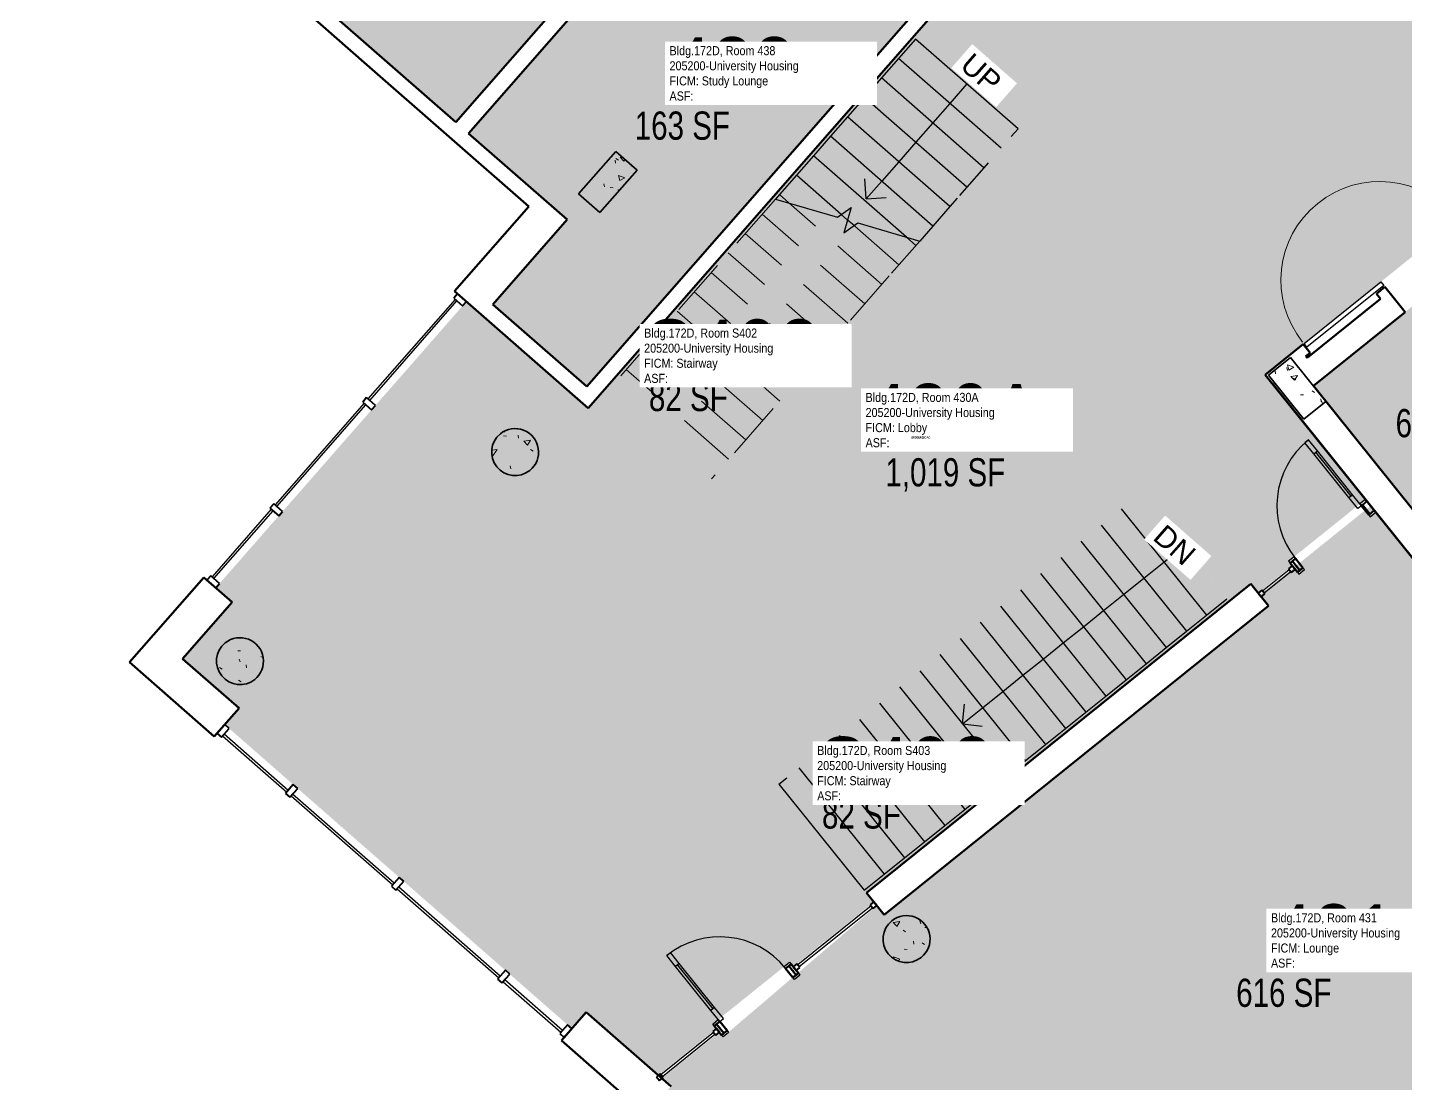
# Model space of a CAD drawing. Header units: inches. Extents: x 69237155 to 69239788, y 27657308 to 27659623.
# Drawn here: x 69237900 to 69238487, y 27658069 to 27658518 of the extents above; entities that cross this region are included whole.
import ezdxf
from ezdxf.enums import TextEntityAlignment as Align

# ---------------------------------------------------------------- set-up
doc = ezdxf.new("R2010")
doc.units = ezdxf.units.IN
doc.header["$LTSCALE"] = 100
doc.header["$MEASUREMENT"] = 0
doc.linetypes.add('DASHED2', pattern=[0.375, 0.25, -0.125])
for name, color, linetype in [('A-COLS', 5, 'CONTINUOUS'), ('A-DOOR', 2, 'CONTINUOUS'), ('A-FLOR', 3, 'CONTINUOUS'), ('A-GLAZ', 1, 'CONTINUOUS'), ('A-IDEN-RNUM', 7, 'CONTINUOUS'), ('A-IDEN-SNUM', 4, 'CONTINUOUS'), ('A-IDEN-VNUM', 4, 'CONTINUOUS'), ('A-WALL', 5, 'CONTINUOUS'), ('AREA-TEXT', 3, 'CONTINUOUS'), ('Rooms-Category-Color', 7, 'CONTINUOUS'), ('Rooms-College-Color', 7, 'CONTINUOUS'), ('Rooms-Department-Color', 7, 'CONTINUOUS'), ('Rooms-Division-Color', 7, 'CONTINUOUS'), ('Rooms-Information', 7, 'CONTINUOUS')]:
    doc.layers.add(name, color=color, linetype=linetype)
doc.styles.add('Arial', font='arial.ttf')
doc.styles.add('CP_AREA', font='arial.ttf', dxfattribs={"height": 15})
doc.styles.add('CP_ROOMSNUMBER', font='arial.ttf', dxfattribs={"height": 1})
doc.styles.add('CP_ROOMVNUMBER', font='arial.ttf', dxfattribs={"width": 0.85, "height": 0.075})

# ---------------------------------------------------------------- blocks, each defined once
blk = doc.blocks.new('ELEVATOR FIRE DOOR - 3_-6_ x 7_-0_-4799499-LEVEL 4')
at = {"layer": 'A-DOOR', "color": 7}
for p, q in [((20.93, -0.12), (62.93, -0.12)), ((20.93, -2.12), (20.93, -0.12)), ((62.93, -2.12), (20.93, -2.12)), ((62.93, -0.12), (62.93, -2.12))]:
    blk.add_line(p, q, dxfattribs=at)
at = {"layer": 'A-DOOR', "lineweight": 5}
blk.add_arc((21, -3), 42, 180, 0, dxfattribs=at)

msp = doc.modelspace()

# ---------------------------------------------------------------- hatches: boundary and pattern name
at = {"layer": 'A-COLS', "lineweight": 5}
h = msp.add_hatch(dxfattribs=at)
h.set_pattern_fill('FP_9', color=256, angle=-41.2071, style=0, pattern_type=2)
h.set_pattern_definition([(8.793, (69237985.663, 27658391.619), (19.1337, -19.9577), [2.88, -31.68]), (313.793, (69237985.663, 27658391.62), (15.02, 25.2405), [2.304, -25.344]), (59.244, (69237987.258, 27658389.956), (34.154, 5.282), [2.448, -26.924]), (4.977, (69237990.723, 27658397.397), (26.6445, -31.78), [4.32, -47.52]), (55.43, (69237992.943, 27658394.75), (51.644, 4.498), [3.671, -40.386]), (309.977, (69237990.723, 27658397.397), (51.645, 4.498), [3.456, -38.016]), (339.793, (69237992.347, 27658393.423), (7.059, -26.7316), [2.88, -31.68]), (284.793, (69237992.347, 27658393.423), (25.3737, 14.794), [2.304, -25.344]), (30.244, (69237992.935, 27658391.194), (32.4325, -11.9383), [2.448, -26.924]), (356.293, (69237985.6635, 27658391.619), (8.77226, 9.3093), [1.267, -23.77, 1.267, -24.461, -25.44]), (356.293, (69237985.6635, 27658391.619), (8.77226, 9.3093), [-50.765, 1.267, -24.173]), (326.293, (69237985.663, 27658391.619), (17.5771, 4.7394), [1.267, -13.402, 1.267, -23.194, -9.696]), (326.293, (69237985.663, 27658391.619), (17.5771, 4.7394), [-39.13, 1.267, -8.429]), (286.293, (69237979.221, 27658397.26), (14.85184, -14.15585), [1.267, -8.333, 1.267, -28.685, -39.744]), (286.293, (69237979.221, 27658397.26), (14.85184, -14.15585), [-39.552, 1.267, -38.477]), (276.293, (69237976.332, 27658399.79), (19.3809, -11.8611), [1.267, -11.213, 1.267, -18.624, -28.224]), (276.293, (69237976.332, 27658399.79), (19.3809, -11.8611), [-32.371, 1.267, -26.957])])
h.paths.add_polyline_path([(69238143.74, 27658439.69), (69238159.56, 27658457.75), (69238150.53, 27658465.65), (69238134.72, 27658447.6)], flags=0)
h = msp.add_hatch(dxfattribs=at)
h.set_pattern_fill('FP_34', color=256, angle=38.75025, style=0, pattern_type=2)
h.set_pattern_definition([(8.793, (69237985.663, 27658391.619), (19.1338, -19.9576), [2.88, -31.68]), (313.793, (69237985.663, 27658391.62), (15.02, 25.2406), [2.304, -25.344]), (59.244, (69237987.257, 27658389.955), (34.1539, 5.2824), [2.448, -26.924]), (4.977, (69237990.723, 27658397.396), (26.6447, -31.7801), [4.32, -47.52]), (55.428, (69237992.943, 27658394.748), (51.6444, 4.497), [3.671, -40.386]), (309.977, (69237990.723, 27658397.396), (51.6445, 4.498), [3.456, -38.016]), (339.793, (69237992.347, 27658393.422), (7.0592, -26.7316), [2.88, -31.68]), (284.793, (69237992.347, 27658393.422), (25.3736, 14.794), [2.304, -25.344]), (30.244, (69237992.935, 27658391.195), (32.4326, -11.938), [2.448, -26.924]), (356.2933, (69237985.663, 27658391.619), (8.7722, 9.30935), [1.267, -23.77, 1.267, -24.461, -25.44]), (356.2933, (69237985.663, 27658391.619), (8.7722, 9.30935), [-50.765, 1.267, -24.173]), (326.2933, (69237985.663, 27658391.619), (17.57706, 4.7395), [1.267, -13.402, 1.267, -23.194, -9.696]), (326.2933, (69237985.663, 27658391.619), (17.57706, 4.7395), [-39.13, 1.267, -8.429]), (286.2933, (69237979.221, 27658397.26), (14.85193, -14.15576), [1.267, -8.333, 1.267, -28.685, -39.744]), (286.2933, (69237979.221, 27658397.26), (14.85193, -14.15576), [-39.552, 1.267, -38.477]), (276.2933, (69237976.332, 27658399.79), (19.38096, -11.861), [1.267, -11.213, 1.267, -18.624, -28.224]), (276.2933, (69237976.332, 27658399.79), (19.38096, -11.861), [-32.371, 1.267, -26.957])])
h.paths.add_polyline_path([(69238443.42, 27658351.74), (69238452.78, 27658359.25), (69238437.76, 27658377.97), (69238428.4, 27658370.46), (69238436.61, 27658360.23)], flags=0)
h = msp.add_hatch(dxfattribs=at)
h.set_pattern_fill('FP_32', color=256, angle=-51.2071, style=0, pattern_type=2)
h.set_pattern_definition([(8.793, (69237985.663, 27658391.618), (19.1337, -19.9577), [2.88, -31.68]), (313.793, (69237985.663, 27658391.618), (15.02, 25.2405), [2.304, -25.344]), (59.244, (69237987.257, 27658389.955), (34.154, 5.282), [2.448, -26.924]), (4.977, (69237990.723, 27658397.396), (26.6445, -31.78), [4.32, -47.52]), (55.43, (69237992.943, 27658394.748), (51.644, 4.498), [3.671, -40.386]), (309.977, (69237990.723, 27658397.396), (51.645, 4.498), [3.456, -38.016]), (339.793, (69237992.347, 27658393.422), (7.059, -26.7316), [2.88, -31.68]), (284.793, (69237992.347, 27658393.422), (25.374, 14.794), [2.304, -25.344]), (30.244, (69237992.936, 27658391.194), (32.4325, -11.9383), [2.448, -26.924]), (356.293, (69237985.663, 27658391.618), (8.77226, 9.3093), [1.267, -23.77, 1.267, -24.461, -25.44]), (356.293, (69237985.663, 27658391.618), (8.77226, 9.3093), [-50.765, 1.267, -24.173]), (326.293, (69237985.663, 27658391.618), (17.5771, 4.7394), [1.267, -13.402, 1.267, -23.194, -9.696]), (326.293, (69237985.663, 27658391.618), (17.5771, 4.7394), [-39.13, 1.267, -8.429]), (286.293, (69237979.22, 27658397.259), (14.85184, -14.15585), [1.267, -8.333, 1.267, -28.685, -39.744]), (286.293, (69237979.22, 27658397.259), (14.85184, -14.15585), [-39.552, 1.267, -38.477]), (276.293, (69237976.332, 27658399.79), (19.3809, -11.8611), [1.267, -11.213, 1.267, -18.624, -28.224]), (276.293, (69237976.332, 27658399.79), (19.3809, -11.8611), [-32.371, 1.267, -26.957])])
h.paths.add_polyline_path([(69238100.57, 27658330.65), (69238102.19, 27658329.32), (69238104.05, 27658328.37), (69238106.07, 27658327.82), (69238108.16, 27658327.7), (69238110.22, 27658328.02), (69238112.18, 27658328.76), (69238113.93, 27658329.9), (69238115.42, 27658331.37), (69238116.56, 27658333.12), (69238117.32, 27658335.07), (69238117.65, 27658337.13), (69238117.55, 27658339.22), (69238117.02, 27658341.24), (69238116.07, 27658343.11), (69238114.76, 27658344.74), (69238113.14, 27658346.06), (69238111.29, 27658347.01), (69238109.27, 27658347.56), (69238107.18, 27658347.68), (69238105.11, 27658347.36), (69238103.16, 27658346.62), (69238101.4, 27658345.49), (69238099.92, 27658344.01), (69238098.77, 27658342.26), (69238098.02, 27658340.31), (69238097.68, 27658338.25), (69238097.79, 27658336.16), (69238098.32, 27658334.14), (69238099.26, 27658332.27)], flags=0)
h = msp.add_hatch(dxfattribs=at)
h.set_pattern_fill('FP_24', color=256, angle=-51.2071, style=0, pattern_type=2)
h.set_pattern_definition([(8.793, (69237985.663, 27658391.619), (19.1337, -19.9577), [2.88, -31.68]), (313.793, (69237985.663, 27658391.62), (15.02, 25.2405), [2.304, -25.344]), (59.244, (69237987.258, 27658389.956), (34.154, 5.282), [2.448, -26.924]), (4.977, (69237990.723, 27658397.396), (26.6445, -31.78), [4.32, -47.52]), (55.43, (69237992.944, 27658394.75), (51.644, 4.498), [3.671, -40.386]), (309.977, (69237990.723, 27658397.396), (51.645, 4.498), [3.456, -38.016]), (339.793, (69237992.347, 27658393.422), (7.059, -26.7316), [2.88, -31.68]), (284.793, (69237992.347, 27658393.422), (25.3737, 14.794), [2.304, -25.344]), (30.244, (69237992.935, 27658391.194), (32.4325, -11.9383), [2.448, -26.924]), (356.293, (69237985.663, 27658391.619), (8.77226, 9.3093), [1.267, -23.77, 1.267, -24.461, -25.44]), (356.293, (69237985.663, 27658391.619), (8.77226, 9.3093), [-50.765, 1.267, -24.173]), (326.293, (69237985.663, 27658391.619), (17.5771, 4.7394), [1.267, -13.402, 1.267, -23.194, -9.696]), (326.293, (69237985.663, 27658391.619), (17.5771, 4.7394), [-39.13, 1.267, -8.429]), (286.293, (69237979.221, 27658397.26), (14.85184, -14.15585), [1.267, -8.333, 1.267, -28.685, -39.744]), (286.293, (69237979.221, 27658397.26), (14.85184, -14.15585), [-39.552, 1.267, -38.477]), (276.293, (69237976.332, 27658399.79), (19.3809, -11.8611), [1.267, -11.213, 1.267, -18.624, -28.224]), (276.293, (69237976.332, 27658399.79), (19.3809, -11.8611), [-32.371, 1.267, -26.957])])
h.paths.add_polyline_path([(69237983.45, 27658241.64), (69237985.07, 27658240.32), (69237986.93, 27658239.36), (69237988.95, 27658238.81), (69237991.04, 27658238.69), (69237993.1, 27658239.01), (69237995.06, 27658239.76), (69237996.82, 27658240.89), (69237998.3, 27658242.36), (69237999.44, 27658244.11), (69238000.2, 27658246.06), (69238000.54, 27658248.12), (69238000.43, 27658250.21), (69237999.9, 27658252.23), (69237998.96, 27658254.1), (69237997.65, 27658255.73), (69237996.03, 27658257.05), (69237994.17, 27658258.01), (69237992.15, 27658258.55), (69237990.06, 27658258.67), (69237988, 27658258.35), (69237986.04, 27658257.61), (69237984.29, 27658256.48), (69237982.8, 27658255), (69237981.66, 27658253.25), (69237980.9, 27658251.31), (69237980.57, 27658249.24), (69237980.67, 27658247.15), (69237981.2, 27658245.13), (69237982.14, 27658243.27), (69237982.68, 27658242.61)], flags=0)
h = msp.add_hatch(dxfattribs=at)
h.set_pattern_fill('FP_25', color=256, angle=-51.2071, style=0, pattern_type=2)
h.set_pattern_definition([(8.793, (69237985.663, 27658391.618), (19.1337, -19.9577), [2.88, -31.68]), (313.793, (69237985.663, 27658391.618), (15.0201, 25.2405), [2.304, -25.344]), (59.244, (69237987.258, 27658389.955), (34.1539, 5.2822), [2.448, -26.924]), (4.977, (69237990.723, 27658397.396), (26.6445, -31.7803), [4.32, -47.52]), (55.429, (69237992.943, 27658394.75), (51.6444, 4.4977), [3.671, -40.386]), (309.977, (69237990.723, 27658397.396), (51.6445, 4.4976), [3.456, -38.016]), (339.793, (69237992.347, 27658393.422), (7.059, -26.7316), [2.88, -31.68]), (284.793, (69237992.347, 27658393.422), (25.3737, 14.794), [2.304, -25.344]), (30.244, (69237992.935, 27658391.195), (32.4325, -11.9383), [2.448, -26.924]), (356.293, (69237985.663, 27658391.618), (8.77226, 9.3093), [1.267, -23.77, 1.267, -24.461, -25.44]), (356.293, (69237985.663, 27658391.618), (8.77226, 9.3093), [-50.765, 1.267, -24.173]), (326.293, (69237985.663, 27658391.618), (17.5771, 4.7394), [1.267, -13.402, 1.267, -23.194, -9.696]), (326.293, (69237985.663, 27658391.618), (17.5771, 4.7394), [-39.13, 1.267, -8.429]), (286.293, (69237979.22, 27658397.26), (14.85184, -14.15585), [1.267, -8.333, 1.267, -28.685, -39.744]), (286.293, (69237979.22, 27658397.26), (14.85184, -14.15585), [-39.552, 1.267, -38.477]), (276.293, (69237976.332, 27658399.79), (19.3809, -11.8611), [1.267, -11.213, 1.267, -18.624, -28.224]), (276.293, (69237976.332, 27658399.79), (19.3809, -11.8611), [-32.371, 1.267, -26.957])])
h.paths.add_polyline_path([(69238267.21, 27658123.33), (69238268.83, 27658122.01), (69238270.69, 27658121.05), (69238272.71, 27658120.51), (69238274.8, 27658120.39), (69238276.86, 27658120.71), (69238278.82, 27658121.45), (69238280.58, 27658122.58), (69238282.06, 27658124.06), (69238283.2, 27658125.8), (69238283.96, 27658127.75), (69238284.3, 27658129.82), (69238284.19, 27658131.91), (69238283.66, 27658133.93), (69238282.72, 27658135.79), (69238281.41, 27658137.42), (69238279.79, 27658138.74), (69238277.93, 27658139.7), (69238275.9, 27658140.25), (69238273.82, 27658140.36), (69238271.76, 27658140.05), (69238269.8, 27658139.3), (69238268.05, 27658138.17), (69238266.56, 27658136.7), (69238265.42, 27658134.95), (69238264.66, 27658133), (69238264.33, 27658130.94), (69238264.43, 27658128.85), (69238264.96, 27658126.83), (69238265.9, 27658124.96)], flags=0)
at = {"layer": 'Rooms-Category-Color', "true_color": 0xadadad}
for points in [[(69238082.37, 27658478.14), (69238157.32, 27658563.73), (69238122.99, 27658593.8), (69238173.54, 27658651.53), (69238057.97, 27658752.72), (69238060.28, 27658755.36), (69238027.93, 27658783.68), (69238027.39, 27658783.07), (69237923.51, 27658664.44), (69237924.08, 27658663.95), (69237908.26, 27658645.89), (69237907.7, 27658646.38), (69237900.12, 27658637.73)], [(69238346.53, 27658593.1), (69238277.12, 27658514.39), (69238321.77, 27658475.29), (69238191.33, 27658326.33), (69238146.68, 27658365.43), (69238138.77, 27658356.4), (69238086.95, 27658401.78), (69237980.21, 27658279.88), (69237987.17, 27658273.79), (69237966.09, 27658249.72), (69237990.16, 27658228.63), (69237984.07, 27658221.68), (69238131.83, 27658092.29), (69238137.93, 27658099.25), (69238168.61, 27658072.38), (69238193.35, 27658092.27), (69238191.79, 27658094.22), (69238224.52, 27658120.53), (69238226.09, 27658118.58), (69238260.43, 27658146.18), (69238257.3, 27658150.07), (69238256.27, 27658151.14), (69238219.93, 27658196.34), (69238374.26, 27658320.39), (69238411.53, 27658274.02), (69238420.88, 27658281.54), (69238424.01, 27658277.64), (69238438.49, 27658289.27), (69238436.93, 27658291.22), (69238439.27, 27658293.1), (69238469.67, 27658317.53), (69238427, 27658370.61), (69238619.9, 27658525.67), (69238726.34, 27658611.19), (69238652.21, 27658703.41), (69238572.22, 27658638.71), (69238548.15, 27658659.79), (69238427.6, 27658522.12)], [(69238146.68, 27658365.43), (69238191.33, 27658326.33), (69238321.77, 27658475.29), (69238277.12, 27658514.39)], [(69238257.3, 27658150.07), (69238256.27, 27658151.14), (69238219.93, 27658196.34), (69238374.26, 27658320.39), (69238411.52, 27658274.02)]]:
    msp.add_hatch(color=253, dxfattribs=at).paths.add_polyline_path(points)
at = {"layer": 'Rooms-Category-Color', "true_color": 0x728ef3}
for points in [[(69238259.21, 27658503.82), (69238297.55, 27658547.59), (69238266.04, 27658575.18), (69238263.73, 27658572.55), (69238213.33, 27658616.69), (69238164.51, 27658560.93), (69238162.77, 27658558.95), (69238162.74, 27658558.91), (69238087.83, 27658473.37), (69238129.77, 27658436.64), (69238098.19, 27658400.58), (69238122.44, 27658379.34), (69238130.73, 27658372.08), (69238138.16, 27658365.57)], [(69238447.47, 27658365.9), (69238452.18, 27658360.03), (69238499.47, 27658301.2), (69238580.53, 27658366.36), (69238528.52, 27658431.05)]]:
    msp.add_hatch(color=171, dxfattribs=at).paths.add_polyline_path(points)
at = {"layer": 'Rooms-Category-Color', "true_color": 0xffe090}
msp.add_hatch(color=41, dxfattribs=at).paths.add_polyline_path([(69238419.2, 27657932.71), (69238420.16, 27657933.48), (69238637.76, 27658108.4), (69238503.73, 27658275.14), (69238497.22, 27658283.24), (69238497.22, 27658283.25), (69238496.95, 27658283.58), (69238496.95, 27658283.58), (69238491.6, 27658290.23), (69238471.86, 27658314.8), (69238424.64, 27658276.86), (69238428.4, 27658272.18), (69238419.06, 27658264.68), (69238419.05, 27658264.67), (69238264.7, 27658140.63), (69238261.57, 27658144.53), (69238196.17, 27658088.76), (69238194.61, 27658090.71), (69238170.13, 27658071.04), (69238174.04, 27658067.63), (69238167.95, 27658060.67), (69238259.39, 27657980.59), (69238265.48, 27657987.55), (69238289.98, 27657966.18), (69238291.53, 27657964.75), (69238318.44, 27657986.38), (69238372.93, 27658030.18), (69238376.21, 27658026.08), (69238356.73, 27658010.42)])
at = {"layer": 'Rooms-College-Color', "true_color": 0xadadad}
for points in [[(69238082.37, 27658478.14), (69238157.32, 27658563.73), (69238122.99, 27658593.8), (69238173.54, 27658651.53), (69238057.97, 27658752.72), (69238060.28, 27658755.36), (69238027.93, 27658783.68), (69238027.39, 27658783.07), (69237923.51, 27658664.44), (69237924.08, 27658663.95), (69237908.26, 27658645.89), (69237907.7, 27658646.38), (69237900.12, 27658637.73)], [(69238346.53, 27658593.1), (69238277.12, 27658514.39), (69238321.77, 27658475.29), (69238191.33, 27658326.33), (69238146.68, 27658365.43), (69238138.77, 27658356.4), (69238086.95, 27658401.78), (69237980.21, 27658279.88), (69237987.17, 27658273.79), (69237966.09, 27658249.72), (69237990.16, 27658228.63), (69237984.07, 27658221.68), (69238131.83, 27658092.29), (69238137.93, 27658099.25), (69238168.61, 27658072.38), (69238193.35, 27658092.27), (69238191.79, 27658094.22), (69238224.52, 27658120.53), (69238226.09, 27658118.58), (69238260.43, 27658146.18), (69238257.3, 27658150.07), (69238256.27, 27658151.14), (69238219.93, 27658196.34), (69238374.26, 27658320.39), (69238411.53, 27658274.02), (69238420.88, 27658281.54), (69238424.01, 27658277.64), (69238438.49, 27658289.27), (69238436.93, 27658291.22), (69238439.27, 27658293.1), (69238469.67, 27658317.53), (69238427, 27658370.61), (69238619.9, 27658525.67), (69238726.34, 27658611.19), (69238652.21, 27658703.41), (69238572.22, 27658638.71), (69238548.15, 27658659.79), (69238427.6, 27658522.12)], [(69238259.21, 27658503.82), (69238297.55, 27658547.59), (69238266.04, 27658575.18), (69238263.73, 27658572.55), (69238213.33, 27658616.69), (69238164.51, 27658560.93), (69238162.77, 27658558.95), (69238162.74, 27658558.91), (69238087.83, 27658473.37), (69238129.77, 27658436.64), (69238098.19, 27658400.58), (69238122.44, 27658379.34), (69238130.73, 27658372.08), (69238138.16, 27658365.57)], [(69238146.68, 27658365.43), (69238191.33, 27658326.33), (69238321.77, 27658475.29), (69238277.12, 27658514.39)], [(69238447.47, 27658365.9), (69238452.18, 27658360.03), (69238499.47, 27658301.2), (69238580.53, 27658366.36), (69238528.52, 27658431.05)], [(69238257.3, 27658150.07), (69238256.27, 27658151.14), (69238219.93, 27658196.34), (69238374.26, 27658320.39), (69238411.52, 27658274.02)], [(69238419.2, 27657932.71), (69238420.16, 27657933.48), (69238637.76, 27658108.4), (69238503.73, 27658275.14), (69238497.22, 27658283.24), (69238497.22, 27658283.25), (69238496.95, 27658283.58), (69238496.95, 27658283.58), (69238491.6, 27658290.23), (69238471.86, 27658314.8), (69238424.64, 27658276.86), (69238428.4, 27658272.18), (69238419.06, 27658264.68), (69238419.05, 27658264.67), (69238264.7, 27658140.63), (69238261.57, 27658144.53), (69238196.17, 27658088.76), (69238194.61, 27658090.71), (69238170.13, 27658071.04), (69238174.04, 27658067.63), (69238167.95, 27658060.67), (69238259.39, 27657980.59), (69238265.48, 27657987.55), (69238289.98, 27657966.18), (69238291.53, 27657964.75), (69238318.44, 27657986.38), (69238372.93, 27658030.18), (69238376.21, 27658026.08), (69238356.73, 27658010.42)]]:
    msp.add_hatch(color=253, dxfattribs=at).paths.add_polyline_path(points)
at = {"layer": 'Rooms-Department-Color', "true_color": 0xacacac}
for points in [[(69238082.37, 27658478.14), (69238157.32, 27658563.73), (69238122.99, 27658593.8), (69238173.54, 27658651.53), (69238057.97, 27658752.72), (69238060.28, 27658755.36), (69238027.93, 27658783.68), (69238027.39, 27658783.07), (69237923.51, 27658664.44), (69237924.08, 27658663.95), (69237908.26, 27658645.89), (69237907.7, 27658646.38), (69237900.12, 27658637.73)], [(69238346.53, 27658593.1), (69238277.12, 27658514.39), (69238321.77, 27658475.29), (69238191.33, 27658326.33), (69238146.68, 27658365.43), (69238138.77, 27658356.4), (69238086.95, 27658401.78), (69237980.21, 27658279.88), (69237987.17, 27658273.79), (69237966.09, 27658249.72), (69237990.16, 27658228.63), (69237984.07, 27658221.68), (69238131.83, 27658092.29), (69238137.93, 27658099.25), (69238168.61, 27658072.38), (69238193.35, 27658092.27), (69238191.79, 27658094.22), (69238224.52, 27658120.53), (69238226.09, 27658118.58), (69238260.43, 27658146.18), (69238257.3, 27658150.07), (69238256.27, 27658151.14), (69238219.93, 27658196.34), (69238374.26, 27658320.39), (69238411.53, 27658274.02), (69238420.88, 27658281.54), (69238424.01, 27658277.64), (69238438.49, 27658289.27), (69238436.93, 27658291.22), (69238439.27, 27658293.1), (69238469.67, 27658317.53), (69238427, 27658370.61), (69238619.9, 27658525.67), (69238726.34, 27658611.19), (69238652.21, 27658703.41), (69238572.22, 27658638.71), (69238548.15, 27658659.79), (69238427.6, 27658522.12)], [(69238146.68, 27658365.43), (69238191.33, 27658326.33), (69238321.77, 27658475.29), (69238277.12, 27658514.39)], [(69238257.3, 27658150.07), (69238256.27, 27658151.14), (69238219.93, 27658196.34), (69238374.26, 27658320.39), (69238411.52, 27658274.02)]]:
    msp.add_hatch(color=253, dxfattribs=at).paths.add_polyline_path(points)
at = {"layer": 'Rooms-Department-Color', "true_color": 0x604aed}
for points in [[(69238259.21, 27658503.82), (69238297.55, 27658547.59), (69238266.04, 27658575.18), (69238263.73, 27658572.55), (69238213.33, 27658616.69), (69238164.51, 27658560.93), (69238162.77, 27658558.95), (69238162.74, 27658558.91), (69238087.83, 27658473.37), (69238129.77, 27658436.64), (69238098.19, 27658400.58), (69238122.44, 27658379.34), (69238130.73, 27658372.08), (69238138.16, 27658365.57)], [(69238447.47, 27658365.9), (69238452.18, 27658360.03), (69238499.47, 27658301.2), (69238580.53, 27658366.36), (69238528.52, 27658431.05)], [(69238419.2, 27657932.71), (69238420.16, 27657933.48), (69238637.76, 27658108.4), (69238503.73, 27658275.14), (69238497.22, 27658283.24), (69238497.22, 27658283.25), (69238496.95, 27658283.58), (69238496.95, 27658283.58), (69238491.6, 27658290.23), (69238471.86, 27658314.8), (69238424.64, 27658276.86), (69238428.4, 27658272.18), (69238419.06, 27658264.68), (69238419.05, 27658264.67), (69238264.7, 27658140.63), (69238261.57, 27658144.53), (69238196.17, 27658088.76), (69238194.61, 27658090.71), (69238170.13, 27658071.04), (69238174.04, 27658067.63), (69238167.95, 27658060.67), (69238259.39, 27657980.59), (69238265.48, 27657987.55), (69238289.98, 27657966.18), (69238291.53, 27657964.75), (69238318.44, 27657986.38), (69238372.93, 27658030.18), (69238376.21, 27658026.08), (69238356.73, 27658010.42)]]:
    msp.add_hatch(color=173, dxfattribs=at).paths.add_polyline_path(points)
at = {"layer": 'Rooms-Division-Color', "true_color": 0xadadad}
for points in [[(69238082.37, 27658478.14), (69238157.32, 27658563.73), (69238122.99, 27658593.8), (69238173.54, 27658651.53), (69238057.97, 27658752.72), (69238060.28, 27658755.36), (69238027.93, 27658783.68), (69238027.39, 27658783.07), (69237923.51, 27658664.44), (69237924.08, 27658663.95), (69237908.26, 27658645.89), (69237907.7, 27658646.38), (69237900.12, 27658637.73)], [(69238346.53, 27658593.1), (69238277.12, 27658514.39), (69238321.77, 27658475.29), (69238191.33, 27658326.33), (69238146.68, 27658365.43), (69238138.77, 27658356.4), (69238086.95, 27658401.78), (69237980.21, 27658279.88), (69237987.17, 27658273.79), (69237966.09, 27658249.72), (69237990.16, 27658228.63), (69237984.07, 27658221.68), (69238131.83, 27658092.29), (69238137.93, 27658099.25), (69238168.61, 27658072.38), (69238193.35, 27658092.27), (69238191.79, 27658094.22), (69238224.52, 27658120.53), (69238226.09, 27658118.58), (69238260.43, 27658146.18), (69238257.3, 27658150.07), (69238256.27, 27658151.14), (69238219.93, 27658196.34), (69238374.26, 27658320.39), (69238411.53, 27658274.02), (69238420.88, 27658281.54), (69238424.01, 27658277.64), (69238438.49, 27658289.27), (69238436.93, 27658291.22), (69238439.27, 27658293.1), (69238469.67, 27658317.53), (69238427, 27658370.61), (69238619.9, 27658525.67), (69238726.34, 27658611.19), (69238652.21, 27658703.41), (69238572.22, 27658638.71), (69238548.15, 27658659.79), (69238427.6, 27658522.12)], [(69238146.68, 27658365.43), (69238191.33, 27658326.33), (69238321.77, 27658475.29), (69238277.12, 27658514.39)], [(69238257.3, 27658150.07), (69238256.27, 27658151.14), (69238219.93, 27658196.34), (69238374.26, 27658320.39), (69238411.52, 27658274.02)]]:
    msp.add_hatch(color=253, dxfattribs=at).paths.add_polyline_path(points)
at = {"layer": 'Rooms-Division-Color', "true_color": 0x604aed}
for points in [[(69238259.21, 27658503.82), (69238297.55, 27658547.59), (69238266.04, 27658575.18), (69238263.73, 27658572.55), (69238213.33, 27658616.69), (69238164.51, 27658560.93), (69238162.77, 27658558.95), (69238162.74, 27658558.91), (69238087.83, 27658473.37), (69238129.77, 27658436.64), (69238098.19, 27658400.58), (69238122.44, 27658379.34), (69238130.73, 27658372.08), (69238138.16, 27658365.57)], [(69238447.47, 27658365.9), (69238452.18, 27658360.03), (69238499.47, 27658301.2), (69238580.53, 27658366.36), (69238528.52, 27658431.05)], [(69238419.2, 27657932.71), (69238420.16, 27657933.48), (69238637.76, 27658108.4), (69238503.73, 27658275.14), (69238497.22, 27658283.24), (69238497.22, 27658283.25), (69238496.95, 27658283.58), (69238496.95, 27658283.58), (69238491.6, 27658290.23), (69238471.86, 27658314.8), (69238424.64, 27658276.86), (69238428.4, 27658272.18), (69238419.06, 27658264.68), (69238419.05, 27658264.67), (69238264.7, 27658140.63), (69238261.57, 27658144.53), (69238196.17, 27658088.76), (69238194.61, 27658090.71), (69238170.13, 27658071.04), (69238174.04, 27658067.63), (69238167.95, 27658060.67), (69238259.39, 27657980.59), (69238265.48, 27657987.55), (69238289.98, 27657966.18), (69238291.53, 27657964.75), (69238318.44, 27657986.38), (69238372.93, 27658030.18), (69238376.21, 27658026.08), (69238356.73, 27658010.42)]]:
    msp.add_hatch(color=173, dxfattribs=at).paths.add_polyline_path(points)

# ---------------------------------------------------------------- linework, layer by layer
at = {"layer": 'A-COLS', "lineweight": 35}
for p, q in [((69238150.53, 27658465.65), (69238134.72, 27658447.6)), ((69238159.56, 27658457.75), (69238150.53, 27658465.65)), ((69238143.74, 27658439.69), (69238159.56, 27658457.75)), ((69238134.72, 27658447.6), (69238143.74, 27658439.69)), ((69238437.76, 27658377.97), (69238428.4, 27658370.46)), ((69238452.78, 27658359.25), (69238437.76, 27658377.97)), ((69238428.4, 27658370.46), (69238443.42, 27658351.74)), ((69238443.42, 27658351.74), (69238452.78, 27658359.25))]:
    msp.add_line(p, q, dxfattribs=at)
for centre, start, end in [((69238107.67, 27658337.69), 128.7929, 308.7929), ((69238107.67, 27658337.69), 308.7929, 128.7929), ((69237990.55, 27658248.68), 128.7929, 308.7929), ((69237990.55, 27658248.68), 308.7929, 128.7929), ((69238274.31, 27658130.38), 308.7929, 128.7929), ((69238274.31, 27658130.38), 128.7929, 308.7929)]:
    msp.add_arc(centre, 10, start, end, dxfattribs=at)
at = {"layer": 'A-DOOR'}
for p, q in [((69238445.41, 27658342.93), (69238443.85, 27658341.68)), ((69238447.61, 27658337), (69238443.85, 27658341.68)), ((69238449.17, 27658338.26), (69238445.41, 27658342.93)), ((69238447.61, 27658337), (69238449.17, 27658338.26)), ((69238462.64, 27658318.29), (69238447.61, 27658337)), ((69238448.39, 27658337.63), (69238463.42, 27658318.92)), ((69238464.2, 27658319.55), (69238449.17, 27658338.26)), ((69238462.64, 27658318.29), (69238464.2, 27658319.55)), ((69238466.4, 27658313.62), (69238462.64, 27658318.29)), ((69238467.96, 27658314.87), (69238464.2, 27658319.55)), ((69238469.67, 27658317.53), (69238467.33, 27658315.65)), ((69238467.33, 27658315.65), (69238467.96, 27658314.87)), ((69238467.96, 27658314.87), (69238466.4, 27658313.62)), ((69238471.09, 27658310.97), (69238471.71, 27658310.19)), ((69238471.71, 27658310.19), (69238474.05, 27658312.07)), ((69238439.27, 27658293.1), (69238436.93, 27658291.22)), ((69238439.89, 27658292.32), (69238439.27, 27658293.1)), ((69238436.93, 27658291.22), (69238437.55, 27658290.44)), ((69238440.69, 27658286.54), (69238441.31, 27658285.76)), ((69238441.31, 27658285.76), (69238443.65, 27658287.64)), ((69238443.65, 27658287.64), (69238443.02, 27658288.42)), ((69238172.2, 27658123.38), (69238173.76, 27658124.63)), ((69238175.96, 27658118.7), (69238172.2, 27658123.38)), ((69238177.52, 27658119.96), (69238173.76, 27658124.63)), ((69238177.52, 27658119.96), (69238175.96, 27658118.7)), ((69238190.99, 27658099.99), (69238175.96, 27658118.7)), ((69238176.74, 27658119.33), (69238191.77, 27658100.62)), ((69238192.55, 27658101.25), (69238177.52, 27658119.96)), ((69238222.19, 27658118.65), (69238224.52, 27658120.53)), ((69238222.81, 27658117.87), (69238222.19, 27658118.65)), ((69238224.52, 27658120.53), (69238225.15, 27658119.75)), ((69238228.28, 27658115.85), (69238228.91, 27658115.07)), ((69238226.57, 27658113.19), (69238225.94, 27658113.97)), ((69238228.91, 27658115.07), (69238226.57, 27658113.19)), ((69238192.55, 27658101.25), (69238190.99, 27658099.99)), ((69238194.75, 27658095.32), (69238190.99, 27658099.99)), ((69238196.31, 27658096.57), (69238192.55, 27658101.25)), ((69238191.79, 27658094.22), (69238194.12, 27658096.1)), ((69238192.41, 27658093.44), (69238191.79, 27658094.22)), ((69238194.12, 27658096.1), (69238194.75, 27658095.32)), ((69238194.75, 27658095.32), (69238196.31, 27658096.57)), ((69238196.17, 27658088.76), (69238195.55, 27658089.54)), ((69238198.51, 27658090.64), (69238196.17, 27658088.76)), ((69238197.88, 27658091.42), (69238198.51, 27658090.64))]:
    msp.add_line(p, q, dxfattribs=at)
at = {"layer": 'A-DOOR', "lineweight": 25}
for centre, start, end in [((69238467.96, 27658314.87), 128.78134, 218.78134), ((69238194.75, 27658095.32), 38.78712, 128.78712)]:
    msp.add_arc(centre, 36, start, end, dxfattribs=at)
at = {"layer": 'A-FLOR'}
for p, q in [((69238278.13, 27658513.5), (69238270.89, 27658505.23)), ((69238321.77, 27658475.29), (69238278.13, 27658513.5)), ((69238270.89, 27658505.23), (69238263.64, 27658496.95)), ((69238314.52, 27658467.02), (69238270.89, 27658505.23)), ((69238263.64, 27658496.95), (69238256.39, 27658488.67)), ((69238307.27, 27658458.74), (69238263.64, 27658496.95)), ((69238299.95, 27658494.4), (69238292.7, 27658486.12)), ((69238256.39, 27658488.67), (69238249.15, 27658480.4)), ((69238300.03, 27658450.47), (69238256.39, 27658488.67)), ((69238292.7, 27658486.12), (69238285.46, 27658477.85)), ((69238249.15, 27658480.4), (69238241.9, 27658472.12)), ((69238292.78, 27658442.19), (69238249.15, 27658480.4)), ((69238285.46, 27658477.85), (69238278.21, 27658469.57)), ((69238321.77, 27658475.29), (69238318.87, 27658471.99)), ((69238241.9, 27658472.12), (69238234.65, 27658463.85)), ((69238285.53, 27658433.91), (69238241.9, 27658472.12)), ((69238278.21, 27658469.57), (69238270.96, 27658461.29)), ((69238234.65, 27658463.85), (69238227.41, 27658455.57)), ((69238274.22, 27658429.2), (69238234.65, 27658463.85)), ((69238270.96, 27658461.29), (69238263.72, 27658453.02)), ((69238307.27, 27658458.74), (69238300.03, 27658450.47)), ((69238309.06, 27658460.78), (69238307.27, 27658458.74)), ((69238227.41, 27658455.57), (69238220.16, 27658447.3)), ((69238246.5, 27658438.85), (69238227.41, 27658455.57)), ((69238257.13, 27658445.5), (69238256.57, 27658453.96)), ((69238263.72, 27658453.02), (69238257.13, 27658445.5)), ((69238300.03, 27658450.47), (69238296.9, 27658446.89)), ((69238220.16, 27658447.3), (69238218.5, 27658445.4)), ((69238218.5, 27658445.4), (69238244.9, 27658437.72)), ((69238224.23, 27658443.73), (69238220.16, 27658447.3)), ((69238257.13, 27658445.5), (69238265.6, 27658446.06)), ((69238295.91, 27658445.76), (69238292.78, 27658442.19)), ((69238244.9, 27658437.72), (69238250.79, 27658441.87)), ((69238250.79, 27658441.87), (69238247.65, 27658431.07)), ((69238292.78, 27658442.19), (69238285.53, 27658433.91)), ((69238247.65, 27658431.07), (69238253.54, 27658435.21)), ((69238251.94, 27658434.08), (69238249.22, 27658436.47)), ((69238253.54, 27658435.21), (69238279.95, 27658427.54)), ((69238285.53, 27658433.91), (69238279.95, 27658427.54)), ((69238365.68, 27658313.5), (69238402.02, 27658268.3)), ((69238357.11, 27658306.61), (69238393.45, 27658261.4)), ((69238348.53, 27658299.72), (69238384.87, 27658254.51)), ((69238383.85, 27658290.9), (69238392.42, 27658297.79)), ((69238339.96, 27658292.83), (69238376.3, 27658247.62)), ((69238331.39, 27658285.94), (69238367.73, 27658240.73)), ((69238375.28, 27658284.01), (69238383.85, 27658290.9)), ((69238366.7, 27658277.12), (69238375.28, 27658284.01)), ((69238322.81, 27658279.04), (69238359.15, 27658233.84)), ((69238358.13, 27658270.22), (69238366.7, 27658277.12)), ((69238402.02, 27658268.3), (69238410.59, 27658275.19)), ((69238314.24, 27658272.15), (69238350.58, 27658226.95)), ((69238349.56, 27658263.33), (69238358.13, 27658270.22)), ((69238393.45, 27658261.4), (69238402.02, 27658268.3)), ((69238305.67, 27658265.26), (69238342, 27658220.05)), ((69238340.98, 27658256.44), (69238349.56, 27658263.33)), ((69238297.09, 27658258.37), (69238333.43, 27658213.16)), ((69238384.87, 27658254.51), (69238393.45, 27658261.4)), ((69238288.52, 27658251.48), (69238324.86, 27658206.27)), ((69238332.41, 27658249.55), (69238340.98, 27658256.44)), ((69238376.3, 27658247.62), (69238384.87, 27658254.51)), ((69238323.84, 27658242.66), (69238332.41, 27658249.55)), ((69238367.73, 27658240.73), (69238376.3, 27658247.62)), ((69238279.95, 27658244.59), (69238316.28, 27658199.38)), ((69238315.26, 27658235.77), (69238323.84, 27658242.66)), ((69238359.15, 27658233.84), (69238367.73, 27658240.73)), ((69238271.37, 27658237.69), (69238307.71, 27658192.49)), ((69238306.69, 27658228.87), (69238315.26, 27658235.77)), ((69238350.58, 27658226.95), (69238359.15, 27658233.84)), ((69238262.8, 27658230.8), (69238299.14, 27658185.6)), ((69238298.12, 27658221.98), (69238299.03, 27658230.42)), ((69238298.12, 27658221.98), (69238306.69, 27658228.87)), ((69238254.23, 27658223.91), (69238290.56, 27658178.7)), ((69238298.12, 27658221.98), (69238306.55, 27658221.07)), ((69238342, 27658220.05), (69238350.58, 27658226.95)), ((69238245.65, 27658217.02), (69238281.99, 27658171.81)), ((69238333.43, 27658213.16), (69238342, 27658220.05)), ((69238237.08, 27658210.13), (69238273.42, 27658164.92)), ((69238324.86, 27658206.27), (69238333.43, 27658213.16)), ((69238316.28, 27658199.38), (69238324.86, 27658206.27)), ((69238219.93, 27658196.34), (69238223.35, 27658199.09)), ((69238228.5, 27658203.24), (69238264.84, 27658158.03)), ((69238307.71, 27658192.49), (69238316.28, 27658199.38)), ((69238219.93, 27658196.34), (69238256.27, 27658151.14)), ((69238299.14, 27658185.6), (69238307.71, 27658192.49)), ((69238290.56, 27658178.7), (69238299.14, 27658185.6)), ((69238281.99, 27658171.81), (69238290.56, 27658178.7)), ((69238273.42, 27658164.92), (69238281.99, 27658171.81)), ((69238264.84, 27658158.03), (69238273.42, 27658164.92)), ((69238256.27, 27658151.14), (69238264.84, 27658158.03))]:
    msp.add_line(p, q, dxfattribs=at)
at = {"layer": 'A-FLOR', "linetype": 'DASHED2', "lineweight": 5}
for p, q in [((69238218.5, 27658445.4), (69238147.69, 27658364.54)), ((69238256.55, 27658400.81), (69238212.91, 27658439.02)), ((69238263.79, 27658409.09), (69238224.23, 27658443.73)), ((69238249.22, 27658436.47), (69238246.5, 27658438.85)), ((69238271.04, 27658417.36), (69238251.94, 27658434.08)), ((69238249.3, 27658392.54), (69238205.67, 27658430.74)), ((69238279.95, 27658427.54), (69238267.91, 27658413.79)), ((69238278.29, 27658425.64), (69238274.22, 27658429.2)), ((69238242.05, 27658384.26), (69238198.42, 27658422.47)), ((69238234.81, 27658375.98), (69238191.17, 27658414.19)), ((69238266.92, 27658412.66), (69238191.33, 27658326.33)), ((69238227.56, 27658367.71), (69238183.93, 27658405.92)), ((69238220.31, 27658359.43), (69238176.68, 27658397.64)), ((69238213.07, 27658351.16), (69238169.43, 27658389.37)), ((69238205.82, 27658342.88), (69238162.19, 27658381.09)), ((69238198.57, 27658334.61), (69238154.94, 27658372.82))]:
    msp.add_line(p, q, dxfattribs=at)
at = {"layer": 'A-GLAZ', "lineweight": 40}
for p, q in [((69238083.19, 27658405.07), (69238081.54, 27658403.19)), ((69238081.54, 27658403.19), (69238085.3, 27658399.9)), ((69238086.95, 27658401.78), (69238083.19, 27658405.07)), ((69238085.3, 27658399.9), (69238086.95, 27658401.78)), ((69238425.57, 27658278.89), (69238424.01, 27658277.64)), ((69238424.01, 27658277.64), (69238425.26, 27658276.08)), ((69238425.26, 27658276.08), (69238426.82, 27658277.33)), ((69238426.82, 27658277.33), (69238425.57, 27658278.89)), ((69237984.07, 27658221.68), (69237980.78, 27658217.92)), ((69237985.95, 27658220.03), (69237984.07, 27658221.68)), ((69237980.78, 27658217.92), (69237982.66, 27658216.27)), ((69237982.66, 27658216.27), (69237985.95, 27658220.03)), ((69238169.43, 27658073.04), (69238167.87, 27658071.79)), ((69238167.87, 27658071.79), (69238169.12, 27658070.23)), ((69238169.12, 27658070.23), (69238170.68, 27658071.48)), ((69238170.68, 27658071.48), (69238169.43, 27658073.04))]:
    msp.add_line(p, q, dxfattribs=at)
at = {"layer": 'A-GLAZ'}
for p, q in [((69238082.11, 27658402.7), (69238045.03, 27658360.36)), ((69238045.79, 27658359.7), (69238082.86, 27658402.04)), ((69238082.86, 27658402.04), (69238082.11, 27658402.7)), ((69238043.39, 27658358.48), (69238005.51, 27658315.22)), ((69238006.26, 27658314.56), (69238044.14, 27658357.82)), ((69238044.14, 27658357.82), (69238043.39, 27658358.48)), ((69238045.03, 27658360.36), (69238045.79, 27658359.7)), ((69238005.51, 27658315.22), (69238006.26, 27658314.56)), ((69238003.86, 27658313.34), (69237978.66, 27658284.56)), ((69237979.41, 27658283.91), (69238004.61, 27658312.68)), ((69238004.61, 27658312.68), (69238003.86, 27658313.34)), ((69238437.25, 27658287.63), (69238425.88, 27658278.5)), ((69238426.51, 27658277.72), (69238437.87, 27658286.85)), ((69238437.87, 27658286.85), (69238437.25, 27658287.63)), ((69237978.66, 27658284.56), (69237979.41, 27658283.91)), ((69238425.88, 27658278.5), (69238426.51, 27658277.72)), ((69237983.81, 27658217.59), (69237983.15, 27658216.83)), ((69237983.15, 27658216.83), (69238010.43, 27658192.95)), ((69238011.08, 27658193.7), (69237983.81, 27658217.59)), ((69238010.43, 27658192.95), (69238011.08, 27658193.7)), ((69238012.97, 27658192.06), (69238012.31, 27658191.31)), ((69238056.22, 27658154.18), (69238012.97, 27658192.06)), ((69238012.31, 27658191.31), (69238055.57, 27658153.43)), ((69238055.57, 27658153.43), (69238056.22, 27658154.18)), ((69238058.11, 27658152.53), (69238057.45, 27658151.78)), ((69238057.45, 27658151.78), (69238100.71, 27658113.9)), ((69238101.36, 27658114.65), (69238058.11, 27658152.53)), ((69238259.18, 27658144.53), (69238227.96, 27658119.44)), ((69238228.59, 27658118.66), (69238259.81, 27658143.75)), ((69238259.81, 27658143.75), (69238259.18, 27658144.53)), ((69238227.96, 27658119.44), (69238228.59, 27658118.66)), ((69238100.71, 27658113.9), (69238101.36, 27658114.65)), ((69238103.25, 27658113), (69238102.59, 27658112.25)), ((69238102.59, 27658112.25), (69238127.15, 27658090.74)), ((69238127.81, 27658091.49), (69238103.25, 27658113)), ((69238127.15, 27658090.74), (69238127.81, 27658091.49)), ((69238192.11, 27658090.63), (69238169.74, 27658072.65)), ((69238170.36, 27658071.87), (69238192.73, 27658089.85)), ((69238192.73, 27658089.85), (69238192.11, 27658090.63)), ((69238169.74, 27658072.65), (69238170.36, 27658071.87))]:
    msp.add_line(p, q, dxfattribs=at)
at = {"layer": 'A-GLAZ', "lineweight": 40, "extrusion": (0, 0, -1)}
for p, q in [((69238044.47, 27658360.86), (69238042.82, 27658358.98)), ((69238042.82, 27658358.98), (69238046.58, 27658355.68)), ((69238048.23, 27658357.56), (69238044.47, 27658360.86)), ((69238046.58, 27658355.68), (69238048.23, 27658357.56)), ((69238004.94, 27658315.72), (69238003.3, 27658313.84)), ((69238008.7, 27658312.42), (69238004.94, 27658315.72)), ((69238470.3, 27658316.76), (69238468.35, 27658315.19)), ((69238468.35, 27658315.19), (69238471.49, 27658311.29)), ((69238473.43, 27658312.86), (69238470.3, 27658316.76)), ((69238003.3, 27658313.84), (69238007.06, 27658310.54)), ((69238007.06, 27658310.54), (69238008.7, 27658312.42)), ((69238471.49, 27658311.29), (69238473.43, 27658312.86)), ((69238438.49, 27658289.27), (69238436.93, 27658288.02)), ((69238436.93, 27658288.02), (69238438.19, 27658286.46)), ((69238438.19, 27658286.46), (69238439.75, 27658287.71)), ((69238439.75, 27658287.71), (69238438.49, 27658289.27)), ((69237978.1, 27658285.06), (69237976.45, 27658283.18)), ((69237976.45, 27658283.18), (69237980.21, 27658279.88)), ((69237981.86, 27658281.76), (69237978.1, 27658285.06)), ((69237980.21, 27658279.88), (69237981.86, 27658281.76)), ((69238013.23, 27658196.15), (69238009.93, 27658192.39)), ((69238009.93, 27658192.39), (69238011.81, 27658190.74)), ((69238011.81, 27658190.74), (69238015.11, 27658194.5)), ((69238015.11, 27658194.5), (69238013.23, 27658196.15)), ((69238058.37, 27658156.62), (69238055.07, 27658152.86)), ((69238055.07, 27658152.86), (69238056.95, 27658151.21)), ((69238056.95, 27658151.21), (69238060.25, 27658154.98)), ((69238060.25, 27658154.98), (69238058.37, 27658156.62)), ((69238260.43, 27658146.18), (69238258.87, 27658144.92)), ((69238261.68, 27658144.62), (69238260.43, 27658146.18)), ((69238258.87, 27658144.92), (69238260.12, 27658143.36)), ((69238260.12, 27658143.36), (69238261.68, 27658144.62)), ((69238103.51, 27658117.1), (69238100.21, 27658113.33)), ((69238105.39, 27658115.45), (69238103.51, 27658117.1)), ((69238227.65, 27658119.83), (69238226.09, 27658118.58)), ((69238226.09, 27658118.58), (69238227.34, 27658117.02)), ((69238227.34, 27658117.02), (69238228.9, 27658118.27)), ((69238228.9, 27658118.27), (69238227.65, 27658119.83)), ((69238100.21, 27658113.33), (69238102.09, 27658111.69)), ((69238102.09, 27658111.69), (69238105.39, 27658115.45)), ((69238129.95, 27658093.94), (69238126.66, 27658090.18)), ((69238128.54, 27658088.53), (69238131.83, 27658092.29)), ((69238131.83, 27658092.29), (69238129.95, 27658093.94)), ((69238193.35, 27658092.27), (69238191.79, 27658091.02)), ((69238194.61, 27658090.71), (69238193.35, 27658092.27)), ((69238126.66, 27658090.18), (69238128.54, 27658088.53)), ((69238191.79, 27658091.02), (69238193.05, 27658089.46)), ((69238193.05, 27658089.46), (69238194.61, 27658090.71))]:
    msp.add_line(p, q, dxfattribs=at)
at = {"layer": 'A-WALL', "lineweight": 50}
for p, q in [((69238082.37, 27658478.14), (69237966.33, 27658579.76)), ((69237962.05, 27658574.87), (69238044.57, 27658502.61)), ((69238157.31, 27658563.72), (69238082.37, 27658478.14)), ((69238087.83, 27658473.37), (69238162.77, 27658558.95)), ((69238297.55, 27658547.59), (69238138.16, 27658365.57)), ((69238138.77, 27658356.4), (69238306.72, 27658548.2)), ((69238044.57, 27658502.61), (69238113.45, 27658442.29)), ((69238129.77, 27658436.64), (69238087.83, 27658473.37)), ((69238113.45, 27658442.29), (69238081.87, 27658406.23)), ((69238098.19, 27658400.58), (69238129.77, 27658436.64)), ((69238081.87, 27658406.23), (69238138.77, 27658356.4)), ((69238477.9, 27658408.01), (69238474.3, 27658405.11)), ((69238474.3, 27658405.11), (69238476.02, 27658402.96)), ((69238481.98, 27658402.94), (69238477.9, 27658408.01)), ((69238138.16, 27658365.57), (69238098.19, 27658400.58)), ((69238476.02, 27658402.96), (69238444.8, 27658377.87)), ((69238447.47, 27658365.9), (69238486.52, 27658397.29)), ((69238486.52, 27658397.29), (69238481.98, 27658402.94)), ((69238443.17, 27658383.61), (69238427, 27658370.61)), ((69238446.06, 27658380.01), (69238443.17, 27658383.61)), ((69238444.25, 27658378.55), (69238446.06, 27658380.01)), ((69238444.8, 27658377.87), (69238444.25, 27658378.55)), ((69238427, 27658370.61), (69238496.95, 27658283.58)), ((69238429.89, 27658367.01), (69238497.22, 27658283.25)), ((69238499.47, 27658301.2), (69238447.47, 27658365.9)), ((69238468.35, 27658315.19), (69238467.96, 27658314.87)), ((69238471.49, 27658311.29), (69238468.35, 27658315.19)), ((69238467.96, 27658314.87), (69238471.09, 27658310.97)), ((69238471.09, 27658310.97), (69238471.49, 27658311.29)), ((69238439.89, 27658292.32), (69238437.55, 27658290.44)), ((69238443.02, 27658288.42), (69238439.89, 27658292.32)), ((69238437.55, 27658290.44), (69238440.69, 27658286.54)), ((69238438.53, 27658291.22), (69238441.66, 27658287.33)), ((69238440.69, 27658286.54), (69238443.02, 27658288.42)), ((69237975.13, 27658284.33), (69237943.51, 27658248.22)), ((69237987.17, 27658273.79), (69237975.13, 27658284.33)), ((69238420.88, 27658281.54), (69238257.3, 27658150.07)), ((69238428.4, 27658272.18), (69238420.88, 27658281.54)), ((69237966.09, 27658249.72), (69237987.17, 27658273.79)), ((69238264.81, 27658140.72), (69238428.4, 27658272.18)), ((69237943.51, 27658248.22), (69237979.62, 27658216.6)), ((69237990.16, 27658228.63), (69237966.09, 27658249.72)), ((69237979.62, 27658216.6), (69237990.16, 27658228.63)), ((69238257.3, 27658150.07), (69238264.81, 27658140.72)), ((69238225.15, 27658119.75), (69238222.81, 27658117.87)), ((69238222.81, 27658117.87), (69238225.94, 27658113.97)), ((69238224.18, 27658118.97), (69238227.31, 27658115.07)), ((69238228.28, 27658115.85), (69238225.15, 27658119.75)), ((69238225.94, 27658113.97), (69238228.28, 27658115.85)), ((69238137.93, 27658099.25), (69238127.38, 27658087.21)), ((69238174.04, 27658067.63), (69238137.93, 27658099.25)), ((69238194.75, 27658095.32), (69238192.41, 27658093.44)), ((69238192.41, 27658093.44), (69238195.55, 27658089.54)), ((69238193.39, 27658094.22), (69238196.52, 27658090.32)), ((69238197.88, 27658091.42), (69238194.75, 27658095.32)), ((69238127.38, 27658087.21), (69238163.5, 27658055.59)), ((69238195.55, 27658089.54), (69238197.88, 27658091.42))]:
    msp.add_line(p, q, dxfattribs=at)

# ---------------------------------------------------------------- block references
at = {"layer": 'A-DOOR', "rotation": 218.7936057223189}
msp.add_blockref('ELEVATOR FIRE DOOR - 3_-6_ x 7_-0_-4799499-LEVEL 4', (69238493.88, 27658421.66), dxfattribs=at)

# ---------------------------------------------------------------- texts
at = {"layer": 'A-IDEN-RNUM', "linetype": 'ByBlock', "style": 'CP_ROOMSNUMBER'}
for s, p in [('0438-00', (69238182.1, 27658491.01)), ('S402-00', (69238184.3, 27658372.84)), ('0430-A0', (69238276.26, 27658343.42)), ('S403-00', (69238257.99, 27658195.14)), ('0431-00', (69238438.13, 27658121.88))]:
    msp.add_text(s, height=1, dxfattribs=at).set_placement(p)
at = {"layer": 'A-IDEN-SNUM', "linetype": 'ByBlock', "style": 'CP_ROOMSNUMBER'}
for s, p in [('172D043800', (69238182.1, 27658491.01)), ('172DS40200', (69238184.3, 27658372.84)), ('172D0430A0', (69238276.26, 27658343.42)), ('172DS40300', (69238257.99, 27658195.14)), ('172D043100', (69238438.13, 27658121.88))]:
    msp.add_text(s, height=1, dxfattribs=at).set_placement(p)
at = {"layer": 'A-IDEN-VNUM', "linetype": 'ByBlock', "style": 'CP_ROOMVNUMBER', "width": 0.85}
for s, p in [('438', (69238200.16, 27658500.79)), ('S402', (69238200.03, 27658380.59)), ('430A', (69238294.32, 27658353.2)), ('S403', (69238273.71, 27658202.89)), ('431', (69238456.19, 27658131.66))]:
    msp.add_text(s, height=27, dxfattribs=at).set_placement(p, align=Align.MIDDLE_CENTER)
at = {"layer": 'AREA-TEXT', "style": 'CP_AREA', "width": 0.75}
for s, p in [('163 SF', (69238178.86, 27658476.67)), ('82 SF', (69238181.4, 27658361.13)), ('60 SF', (69238499.25, 27658350.02)), ('1,019 SF', (69238290.8, 27658329.08)), ('82 SF', (69238255.08, 27658183.43)), ('616 SF', (69238434.89, 27658107.53))]:
    msp.add_text(s, height=12, dxfattribs=at).set_placement(p, align=Align.MIDDLE_CENTER)

# ---------------------------------------------------------------- next in the draw order: texts
at = {"layer": 'A-FLOR', "char_height": 9, "attachment_point": 1, "rotation": 318.7929, "line_spacing_factor": 0.941778, "style": 'Arial', "bg_fill": 3, "box_fill_scale": 1.25, "bg_fill_color": 256, "bg_fill_true_color": 13158600, "bg_fill_transparency": 0}
for s, insert, width in [('UP', (69238302.47, 27658508.2), 20.851), ('DN', (69238384.58, 27658307.51), 21.6986)]:
    msp.add_mtext(s, dxfattribs=dict(at, insert=insert, width=width))
at = {"layer": 'Rooms-Information', "char_height": 3.8571, "width": 86.4, "attachment_point": 7, "style": 'CP_ROOMVNUMBER', "bg_fill": 3, "box_fill_scale": 1.5, "bg_fill_color": 256, "bg_fill_true_color": 13158600, "bg_fill_transparency": 0}
for s, insert in [('Bldg.172D, Room 438^M^J205200-University Housing^M^JFICM: Study Lounge^M^JASF: ', (69238173.41, 27658487.29)), ('Bldg.172D, Room S402^M^J205200-University Housing^M^JFICM: Stairway^M^JASF: ', (69238162.59, 27658367.09)), ('Bldg.172D, Room 430A^M^J205200-University Housing^M^JFICM: Lobby^M^JASF: ', (69238256.86, 27658339.7)), ('Bldg.172D, Room S403^M^J205200-University Housing^M^JFICM: Stairway^M^JASF: ', (69238236.27, 27658189.39)), ('Bldg.172D, Room 431^M^J205200-University Housing^M^JFICM: Lounge^M^JASF: ', (69238429.44, 27658118.16))]:
    msp.add_mtext(s, dxfattribs=dict(at, insert=insert))

doc.saveas('drawing.dxf')
